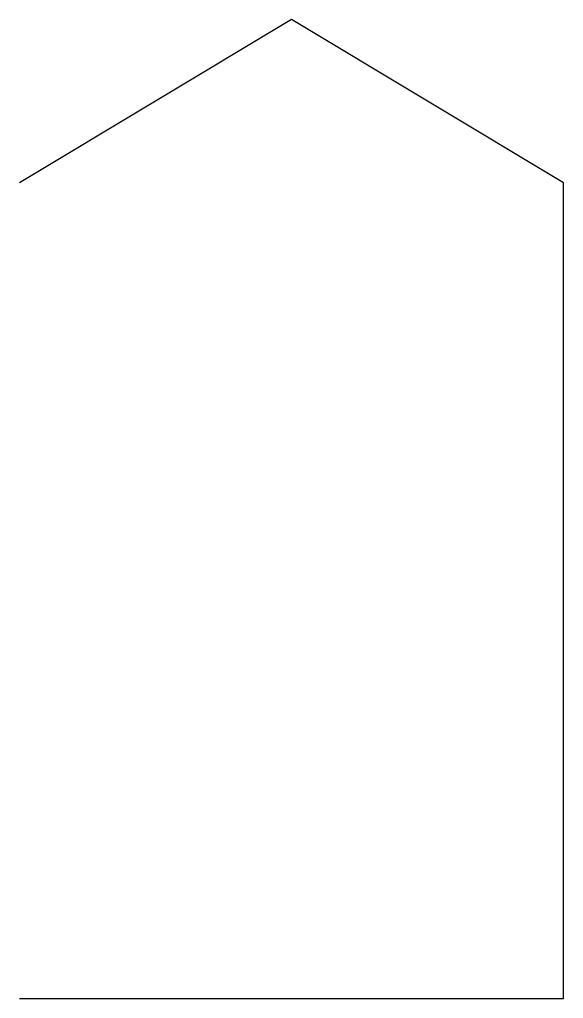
# Model space of a CAD drawing. Header units: metres. Extents: x 0 to 100, y 0 to 180.
import ezdxf

# ---------------------------------------------------------------- set-up
doc = ezdxf.new("R2010")
doc.units = ezdxf.units.M

msp = doc.modelspace()

# ---------------------------------------------------------------- linework, layer by layer
msp.add_lwpolyline([(0, 0), (100, 0), (100, 150), (50, 180), (0, 150)])

doc.saveas('drawing.dxf')
